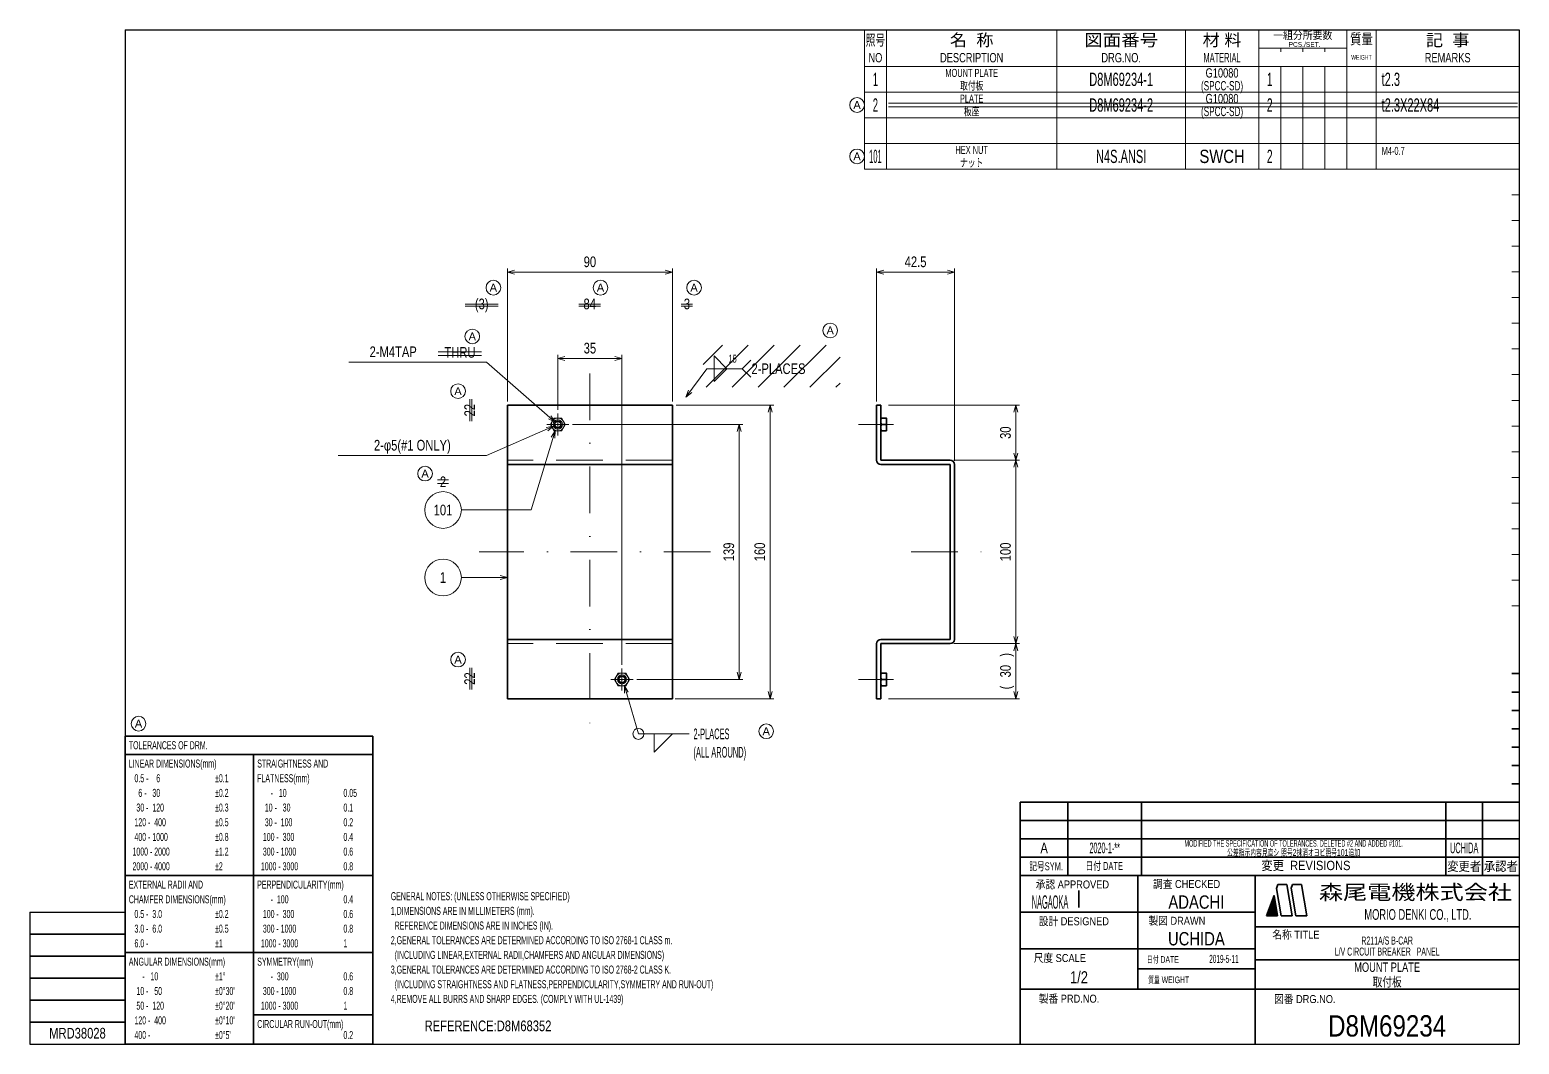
# Model space of a CAD drawing. Header units: millimetres. Extents: x 7 to 913, y 10 to 287.
# Drawn here: x 507 to 913, y 10.2 to 286.8 of the extents above; entities that cross this region are included whole.
import ezdxf
from ezdxf.enums import TextEntityAlignment as Align

# ---------------------------------------------------------------- set-up
doc = ezdxf.new("R2010")
doc.units = ezdxf.units.MM
doc.linetypes.add('DASHDOT', pattern=[25.3, 12.7, -6.3, 0, -6.3])
doc.linetypes.add('DASHED', pattern=[19, 12.7, -6.3])
for name, color, linetype in [('GR1_05', 7, 'Continuous'), ('GR1_06', 7, 'Continuous'), ('GR1_09', 7, 'Continuous'), ('GR1_15', 7, 'Continuous'), ('GR1_16', 7, 'Continuous'), ('図面枠D8M', 7, 'Continuous'), ('表題、部品表_01', 7, 'Continuous'), ('表題、部品表_02', 7, 'Continuous'), ('表題、部品表_03', 7, 'Continuous'), ('表題、部品表_Layer1', 7, 'Continuous')]:
    doc.layers.add(name, color=color, linetype=linetype)
doc.styles.add('HG丸ｺﾞｼｯｸM-PRO', font='')
doc.styles.get('HG丸ｺﾞｼｯｸM-PRO').set_extended_font_data('HG丸ｺﾞｼｯｸM-PRO')

# ---------------------------------------------------------------- blocks, each defined once
blk = doc.blocks.new('BLKF048')
at = {"layer": '図面枠D8M', "color": 4, "linetype": 'Continuous', "lineweight": 13}
for p, q in [((844.778471, 46.998727), (846.524087, 48.744343)), ((844.8594, 47.221078), (846.502888, 48.864566)), ((844.940329, 47.443428), (846.48169, 48.984789)), ((845.021258, 47.665778), (846.460491, 49.105012)), ((845.102186, 47.888128), (846.439293, 49.225235)), ((845.183115, 48.110479), (846.418094, 49.345457)), ((845.264044, 48.332829), (846.396896, 49.46568)), ((845.344973, 48.555179), (846.375697, 49.585903)), ((845.425902, 48.777529), (846.354499, 49.706126)), ((845.506831, 48.999879), (846.3333, 49.826349)), ((845.58776, 49.22223), (846.312102, 49.946572)), ((845.668689, 49.44458), (846.290903, 50.066794)), ((845.749617, 49.66693), (846.269705, 50.187017)), ((845.830546, 49.88928), (846.248506, 50.30724)), ((845.911475, 50.111631), (846.227307, 50.427463)), ((845.992404, 50.333981), (846.206109, 50.547686)), ((846.073333, 50.556331), (846.18491, 50.667909)), ((846.154262, 50.778681), (846.163712, 50.788131)), ((844.157871, 45.246757), (846.693675, 47.782561)), ((844.211969, 45.442276), (846.672477, 47.902784)), ((844.292898, 45.664626), (846.651278, 48.023006)), ((844.299292, 45.246757), (846.714874, 47.662338)), ((844.373827, 45.886976), (846.63008, 48.143229)), ((844.440714, 45.246757), (846.736072, 47.542115)), ((844.454756, 46.109327), (846.608881, 48.263452)), ((844.535684, 46.331677), (846.587682, 48.383675)), ((844.582135, 45.246757), (846.757271, 47.421892)), ((844.616613, 46.554027), (846.566484, 48.503898)), ((844.697542, 46.776377), (846.545285, 48.624121)), ((844.723556, 45.246757), (846.778469, 47.301669)), ((844.864978, 45.246757), (846.799668, 47.181447)), ((845.006399, 45.246757), (846.820866, 47.061224)), ((845.147821, 45.246757), (846.842065, 46.941001)), ((845.289242, 45.246757), (846.863263, 46.820778)), ((845.430663, 45.246757), (846.884462, 46.700555)), ((845.572085, 45.246757), (846.90566, 46.580332)), ((845.713506, 45.246757), (846.926859, 46.46011)), ((845.854927, 45.246757), (846.948057, 46.339887)), ((845.996349, 45.246757), (846.969256, 46.219664)), ((846.13777, 45.246757), (846.990455, 46.099441)), ((846.279191, 45.246757), (847.011653, 45.979218)), ((846.420613, 45.246757), (847.032852, 45.858995)), ((846.562034, 45.246757), (847.05405, 45.738773)), ((846.703455, 45.246757), (847.075249, 45.61855)), ((846.844877, 45.246757), (847.096447, 45.498327)), ((846.986298, 45.246757), (847.117646, 45.378104)), ((847.12772, 45.246757), (847.138844, 45.257881))]:
    blk.add_line(p, q, dxfattribs=at)
blk = doc.blocks.new('BLKF047')
at = {"layer": '図面枠D8M', "color": 2, "linetype": 'Continuous', "lineweight": 25}
for p, q in [((533, 286.75), (913, 286.75)), ((533, 286.75), (533, 10.25)), ((913, 286.75), (913, 10.25)), ((507, 46.25), (507, 10.25)), ((507, 46.25), (533, 46.25)), ((507, 10.25), (913, 10.25))]:
    blk.add_line(p, q, dxfattribs=at)
at = {"layer": '図面枠D8M', "color": 4, "linetype": 'Continuous', "lineweight": 13}
for p, q in [((913, 269.75), (911, 269.75)), ((913, 262.75), (911, 262.75)), ((913, 255.75), (911, 255.75)), ((913, 248.75), (911, 248.75)), ((913, 241.75), (911, 241.75)), ((913, 234.75), (911, 234.75)), ((913, 227.75), (911, 227.75)), ((913, 220.75), (911, 220.75)), ((913, 213.75), (911, 213.75)), ((913, 206.75), (911, 206.75)), ((913, 199.75), (911, 199.75)), ((913, 192.75), (911, 192.75)), ((913, 185.75), (911, 185.75)), ((913, 178.75), (911, 178.75)), ((913, 171.75), (911, 171.75)), ((913, 164.75), (911, 164.75)), ((913, 157.75), (911, 157.75)), ((913, 150.75), (911, 150.75)), ((913, 143.75), (911, 143.75)), ((913, 136.75), (911, 136.75)), ((911, 129.75), (913, 129.75))]:
    blk.add_line(p, q, dxfattribs=at)
at = {"layer": '図面枠D8M', "color": 3, "linetype": 'Continuous', "lineweight": 35}
for p, q in [((913, 111.25), (911, 111.25)), ((913, 106.25), (911, 106.25)), ((913, 101.25), (911, 101.25)), ((913, 96.25), (911, 96.25)), ((913, 91.25), (911, 91.25)), ((913, 86.25), (911, 86.25)), ((913, 81.25), (911, 81.25)), ((777, 76.25), (913, 76.25)), ((777, 76.25), (777, 10.25)), ((790, 76.25), (790, 56.25)), ((810, 76.25), (810, 56.25)), ((893, 76.25), (893, 56.25)), ((903, 76.25), (903, 56.25)), ((777, 71.25), (913, 71.25)), ((777, 66.25), (913, 66.25)), ((777, 61.25), (913, 61.25)), ((777, 56.25), (913, 56.25)), ((809, 56.25), (809, 25.25)), ((841, 56.25), (841, 10.25)), ((846.84, 52.65), (847.23, 53.75)), ((847.23, 53.75), (849.64, 53.75)), ((851.14, 45.25), (849.64, 53.75)), ((851.18, 53.75), (850.82, 52.76)), ((851.18, 53.75), (853.64, 53.75)), ((855.14, 45.25), (853.64, 53.75)), ((793, 52.17), (793, 47.48)), ((844.14, 45.25), (846.16, 50.8)), ((847.14, 45.25), (846.16, 50.8)), ((848.14, 45.25), (846.84, 52.65)), ((852.14, 45.25), (850.82, 52.76)), ((777, 46.25), (841, 46.25)), ((844.14, 45.25), (847.14, 45.25)), ((848.14, 45.25), (851.14, 45.25)), ((852.14, 45.25), (855.14, 45.25)), ((841, 42.25), (913, 42.25)), ((507, 40.25), (533, 40.25)), ((507, 34.25), (533, 34.25)), ((777, 36.25), (841, 36.25)), ((841, 33.25), (913, 33.25)), ((809, 30.75), (841, 30.75)), ((507, 28.25), (533, 28.25)), ((777, 25.25), (913, 25.25)), ((507, 22.25), (533, 22.25)), ((533, 16.25), (507, 16.25))]:
    blk.add_line(p, q, dxfattribs=at)
at = {"layer": '図面枠D8M', "color": 4, "linetype": 'Continuous', "lineweight": 13}
blk.add_blockref('BLKF048', (0, 0), dxfattribs=at)
at = {"layer": '図面枠D8M', "color": 4, "linetype": 'Continuous', "lineweight": 13, "style": 'HG丸ｺﾞｼｯｸM-PRO'}
for s, height, width, p in [('記号SYM.', 2.182, 0.69227, (784.03, 58.74)), ('日付 DATE', 2.182, 0.692507, (799.87, 58.83)), ('変更  REVISIONS', 2.5455, 0.887352, (854.85, 58.97)), ('変更者', 2.545, 0.887717, (898, 58.75)), ('承認者', 2.545, 0.887717, (908, 58.75)), ('承認 APPROVED', 2.1818, 0.863151, (791.21, 53.79)), ('調査 CHECKED', 2.182, 0.863174, (822.34, 53.92)), ('設計 DESIGNED', 2.1818, 0.862613, (791.61, 43.76)), ('製図 DRAWN', 2.182, 0.863099, (819.7, 43.9)), ('名称 TITLE', 2.182, 0.862489, (852.13, 40.11)), ('尺度 SCALE', 2.182, 0.862581, (787.78, 33.74)), ('日付 DATE', 1.818, 0.618255, (815.88, 33.34)), ('質量 WEIGHT', 1.818, 0.618812, (817.46, 27.8)), ('製番 PRD.NO.', 2.182, 0.863299, (790.29, 22.66)), ('図番 DRG.NO.', 2.182, 0.863083, (854.56, 22.56))]:
    blk.add_text(s, height=height, dxfattribs=dict(at, width=width)).set_placement(p, align=Align.MIDDLE_CENTER)
at = {"layer": '図面枠D8M', "color": 2, "linetype": 'Continuous', "lineweight": 25, "style": 'HG丸ｺﾞｼｯｸM-PRO', "width": 1.206081}
blk.add_text('森尾電機株式会社', height=4, dxfattribs=at).set_placement((884.72, 51.68), align=Align.MIDDLE_CENTER)
at = {"layer": '図面枠D8M', "color": 3, "linetype": 'Continuous', "lineweight": 35, "style": 'HG丸ｺﾞｼｯｸM-PRO', "width": 0.652197}
blk.add_text('MORIO DENKI CO., LTD.', height=2.9091, dxfattribs=at).set_placement((885.38, 45.61), align=Align.MIDDLE_CENTER)
blk = doc.blocks.new('BLKF049')
at = {"layer": '図面枠D8M', "color": 3, "linetype": 'Continuous', "lineweight": 35, "style": 'HG丸ｺﾞｼｯｸM-PRO'}
for s, height, width, p in [('A', 2.91, 0.782973, (783.5, 63.75)), ('2020-1-**', 2.909, 0.488281, (800, 63.75)), ('MODIFIED THE SPECIFICATION OF TOLERANCES. DELETED #2 AND ADDED #101.', 1.8182, 0.497779, (851.5, 65)), ('UCHIDA', 2.909, 0.415827, (898, 63.75)), ('NAGAOKA', 3.636, 0.414524, (785.11, 49)), ('ADACHI', 3.636, 0.830909, (825, 49)), ('UCHIDA', 3.636, 0.830691, (825, 39)), ('L/V CIRCUIT BREAKER\u3000PANEL', 2.1818, 0.522183, (877, 35.5)), ('R211A/S B-CAR', 2.1818, 0.521847, (877, 38.5)), ('2019-5-11', 2.182, 0.482367, (832.5, 33.5)), ('MOUNT PLATE', 2.5455, 0.741539, (877, 31.25)), ('1/2', 3.273, 0.80628, (793, 28.5)), ('D8M69234', 5.818, 0.845432, (877, 15.25))]:
    blk.add_text(s, height=height, dxfattribs=dict(at, width=width)).set_placement(p, align=Align.MIDDLE_CENTER)
blk = doc.blocks.new('BLKF050')
at = {"layer": '表題、部品表_02', "color": 4, "linetype": 'Continuous', "lineweight": 13}
for p, q in [((734.5, 276.75), (734.5, 269.75)), ((734.5, 276.75), (913, 276.75)), ((740.5, 276.75), (740.5, 269.75)), ((787, 276.75), (787, 269.75)), ((822, 276.75), (822, 269.75)), ((842, 276.75), (842, 269.75)), ((848, 276.75), (848, 269.75)), ((854, 276.75), (854, 269.75)), ((860, 269.75), (860, 276.75)), ((866, 276.75), (866, 269.75)), ((874, 276.75), (874, 269.75)), ((913, 276.75), (913, 269.75)), ((734.5, 269.75), (913, 269.75))]:
    blk.add_line(p, q, dxfattribs=at)
blk = doc.blocks.new('BLKF052')
at = {"layer": '表題、部品表_02', "color": 4, "linetype": 'Continuous', "lineweight": 13}
for p, q in [((734.5, 269.75), (734.5, 262.75)), ((734.5, 269.75), (913, 269.75)), ((740.5, 269.75), (740.5, 262.75)), ((787, 269.75), (787, 262.75)), ((822, 269.75), (822, 262.75)), ((842, 269.75), (842, 262.75)), ((848, 269.75), (848, 262.75)), ((854, 269.75), (854, 262.75)), ((860, 262.75), (860, 269.75)), ((866, 269.75), (866, 262.75)), ((874, 269.75), (874, 262.75)), ((913, 269.75), (913, 262.75)), ((734.5, 262.75), (913, 262.75))]:
    blk.add_line(p, q, dxfattribs=at)
blk = doc.blocks.new('BLKF055')
at = {"layer": '表題、部品表_01', "color": 4, "linetype": 'Continuous', "lineweight": 13}
for p, q in [((734.5, 286.75), (734.5, 276.75)), ((734.5, 286.75), (913, 286.75)), ((740.5, 286.75), (740.5, 276.75)), ((787, 286.75), (787, 276.75)), ((822, 286.75), (822, 276.75)), ((842, 286.75), (842, 276.75)), ((866, 286.75), (866, 276.75)), ((874, 286.75), (874, 276.75)), ((913, 286.75), (913, 276.75)), ((842, 281.75), (866, 281.75)), ((848, 280.75), (848, 281.75)), ((854, 281.75), (854, 280.75)), ((860, 281.75), (860, 280.75)), ((734.5, 276.75), (913, 276.75))]:
    blk.add_line(p, q, dxfattribs=at)
at = {"layer": '表題、部品表_01', "color": 3, "linetype": 'Continuous', "lineweight": 35, "style": 'HG丸ｺﾞｼｯｸM-PRO'}
for s, height, width, p in [('照号', 2.909, 0.651535, (737.5, 283.95)), ('名  称', 3.273, 1.042426, (763.75, 283.95)), ('図面番号', 3.273, 1.127518, (804.5, 283.95)), ('材 料', 3.273, 1.042439, (832, 283.95)), ('一組分所要数', 2.036, 0.966638, (854, 285.25)), ('質量', 2.909, 0.781842, (870, 284.25)), ('記  事', 3.273, 1.042426, (893.5, 283.95)), ('NO', 2.545, 0.740841, (737.5, 279.15)), ('DESCRIPTION', 2.5455, 0.741365, (763.75, 279.15)), ('DRG.NO.', 2.545, 0.741189, (804.5, 279.15)), ('MATERIAL', 2.545, 0.594756, (832, 279.15)), ('PCS./SET.', 1.309, 0.862935, (854.5, 282.75)), ('REMARKS', 2.545, 0.742803, (893.5, 279.15)), ('WEIGHT', 1.309, 0.635507, (870, 279.25))]:
    blk.add_text(s, height=height, dxfattribs=dict(at, width=width)).set_placement(p, align=Align.MIDDLE_CENTER)
blk = doc.blocks.new('BLKF054')
at = {"layer": '表題、部品表_01', "color": 3, "linetype": 'Continuous', "lineweight": 13}
blk.add_blockref('BLKF055', (0, 0), dxfattribs=at)
blk = doc.blocks.new('BLKF056')
at = {"layer": '図面枠D8M', "color": 3, "linetype": 'Continuous', "lineweight": 35}
for p, q in [((533, 94.25), (600.5, 94.25)), ((533, 94.25), (533, 10.25)), ((600.5, 10.25), (600.5, 94.25)), ((533, 89.25), (600.5, 89.25)), ((568, 10.25), (568, 89.25)), ((533, 56.25), (568, 56.25)), ((568, 56.25), (600.5, 56.25)), ((533, 35.25), (568, 35.25)), ((568, 35.25), (600.5, 35.25)), ((568, 18.25), (600.5, 18.25)), ((533, 10.25), (600.5, 10.25))]:
    blk.add_line(p, q, dxfattribs=at)
at = {"layer": '図面枠D8M', "color": 4, "linetype": 'Continuous', "lineweight": 13, "style": 'HG丸ｺﾞｼｯｸM-PRO'}
for s, height, width, p in [('TOLERANCES OF DRM.', 2.1818, 0.522208, (534, 91.75)), ('LINEAR DIMENSIONS(mm)', 2.1818, 0.521664, (534, 86.75)), ('STRAIGHTNESS AND', 2.1818, 0.521949, (569, 86.75)), (' 0.5 -    6', 2.1818, 0.524049, (535, 82.75)), ('±0.1', 2.182, 0.52198, (557.5, 82.75)), ('FLATNESS(mm)', 2.1818, 0.521994, (569, 82.75)), ('   6 -   30', 2.1818, 0.52397, (535, 78.75)), ('±0.2', 2.182, 0.52198, (557.5, 78.75)), ('     -   10', 2.1818, 0.524651, (570, 78.75)), ('0.05', 2.182, 0.52205, (592.5, 78.75)), ('  30 -  120', 2.1818, 0.522893, (535, 74.75)), ('±0.3', 2.182, 0.52198, (557.5, 74.75)), ('  10 -   30', 2.1818, 0.523391, (570, 74.75)), ('0.1', 2.182, 0.522424, (592.5, 74.75)), (' 120 -  400', 2.1818, 0.52246, (535, 70.75)), ('±0.5', 2.182, 0.52198, (557.5, 70.75)), ('  30 -  100', 2.1818, 0.522893, (570, 70.75)), ('0.2', 2.182, 0.522424, (592.5, 70.75)), (' 400 - 1000', 2.1818, 0.52208, (535, 66.75)), ('±0.8', 2.182, 0.52198, (557.5, 66.75)), (' 100 -  300', 2.1818, 0.52246, (570, 66.75)), ('0.4', 2.182, 0.522424, (592.5, 66.75)), ('1000 - 2000', 2.1818, 0.521744, (535, 62.75)), ('±1.2', 2.182, 0.52198, (557.5, 62.75)), (' 300 - 1000', 2.1818, 0.52208, (570, 62.75)), ('0.6', 2.182, 0.522424, (592.5, 62.75)), ('2000 - 4000', 2.1818, 0.521744, (535, 58.75)), ('±2', 2.182, 0.521216, (557.5, 58.75)), ('1000 - 3000', 2.1818, 0.521744, (570, 58.75)), ('0.8', 2.182, 0.522424, (592.5, 58.75)), ('EXTERNAL RADII AND', 2.1818, 0.522426, (534, 53.75)), ('PERPENDICULARITY(mm)', 2.1818, 0.521822, (569, 53.75)), ('CHAMFER DIMENSIONS(mm)', 2.1818, 0.521615, (534, 49.75)), ('     -  100', 2.1818, 0.52397, (570, 49.75)), ('0.4', 2.182, 0.522424, (592.5, 49.75)), (' 0.5 -  3.0', 2.1818, 0.523514, (535, 45.75)), ('±0.2', 2.182, 0.52198, (557.5, 45.75)), (' 100 -  300', 2.1818, 0.52246, (570, 45.75)), ('0.6', 2.182, 0.522424, (592.5, 45.75)), (' 3.0 -  6.0', 2.1818, 0.523514, (535, 41.75)), ('±0.5', 2.182, 0.52198, (557.5, 41.75)), (' 300 - 1000', 2.1818, 0.52208, (570, 41.75)), ('0.8', 2.182, 0.522424, (592.5, 41.75)), (' 6.0 -', 2.182, 0.523279, (535, 37.75)), ('±1', 2.182, 0.521216, (557.5, 37.75)), ('1000 - 3000', 2.1818, 0.521744, (570, 37.75)), ('1', 2.18, 0.521199, (592.5, 37.75)), ('ANGULAR DIMENSIONS(mm)', 2.1818, 0.521887, (534, 32.75)), ('SYMMETRY(mm)', 2.1818, 0.521222, (569, 32.75)), ('     -   10', 2.1818, 0.524651, (535, 28.75)), ('±1°', 2.182, 0.52122, (557.5, 28.75)), ('     -  300', 2.1818, 0.52397, (570, 28.75)), ('0.6', 2.182, 0.522424, (592.5, 28.75)), ('  10 -   50', 2.1818, 0.523391, (535, 24.75)), ("±0°30'", 2.182, 0.521679, (557.5, 24.75)), (' 300 - 1000', 2.1818, 0.52208, (570, 24.75)), ('0.8', 2.182, 0.522424, (592.5, 24.75)), ('  50 -  120', 2.1818, 0.522893, (535, 20.75)), ("±0°20'", 2.182, 0.521679, (557.5, 20.75)), ('1000 - 3000', 2.1818, 0.521744, (570, 20.75)), ('1', 2.18, 0.521199, (592.5, 20.75)), (' 120 -  400', 2.1818, 0.52246, (535, 16.75)), ("±0°10'", 2.182, 0.521679, (557.5, 16.75)), ('CIRCULAR RUN-OUT(mm)', 2.1818, 0.521639, (569, 15.75)), (' 400 -', 2.182, 0.52234, (535, 12.75)), ("±0°5'", 2.182, 0.521776, (557.5, 12.75)), ('0.2', 2.182, 0.522424, (592.5, 12.75))]:
    blk.add_text(s, height=height, dxfattribs=dict(at, width=width)).set_placement(p, align=Align.MIDDLE_LEFT)
blk = doc.blocks.new('BLKF057')
at = {"layer": '表題、部品表_Layer1', "color": 4, "linetype": 'Continuous', "lineweight": 13}
blk.add_circle((536.64, 97.62), 2, dxfattribs=at)
at = {"layer": '表題、部品表_Layer1', "color": 4, "linetype": 'Continuous', "lineweight": 13, "style": 'HG丸ｺﾞｼｯｸM-PRO', "width": 1.042301}
blk.add_text('A', height=2.18, dxfattribs=at).set_placement((536.64, 97.62), align=Align.MIDDLE_CENTER)
blk = doc.blocks.new('BLKF058')
at = {"layer": 'GR1_06', "color": 3, "linetype": 'Continuous', "lineweight": 35}
for p, q in [((737.82, 184.43), (737.82, 169.43)), ((737.82, 184.43), (738.97, 184.43)), ((738.97, 169.43), (738.97, 184.43)), ((757.92, 169.43), (738.97, 169.43)), ((757.92, 168.28), (738.97, 168.28)), ((757.92, 120.58), (757.92, 168.28)), ((759.07, 120.58), (759.07, 168.28)), ((737.82, 119.43), (737.82, 104.43)), ((757.92, 120.58), (738.97, 120.58)), ((738.97, 104.43), (738.97, 119.43)), ((757.92, 119.43), (738.97, 119.43)), ((737.82, 104.43), (738.97, 104.43))]:
    blk.add_line(p, q, dxfattribs=at)
for centre, start, end in [((738.97, 169.43), 180, 270), ((757.92, 168.28), 0, 90), ((738.97, 119.43), 90, 180), ((757.92, 120.58), 270, 0)]:
    blk.add_arc(centre, 1.15, start, end, dxfattribs=at)
blk = doc.blocks.new('BLKF059')
at = {"layer": 'GR1_06', "color": 3, "linetype": 'Continuous', "lineweight": 35}
for p, q in [((637.18, 184.43), (682.18, 184.43)), ((637.18, 104.43), (637.18, 184.43)), ((682.18, 104.43), (682.18, 184.43)), ((682.18, 168.28), (637.18, 168.28)), ((682.18, 120.58), (637.18, 120.58)), ((637.18, 104.43), (682.18, 104.43))]:
    blk.add_line(p, q, dxfattribs=at)
at = {"layer": 'GR1_06', "color": 4, "linetype": 'DASHED', "lineweight": 13}
for p, q in [((682.18, 169.43), (637.18, 169.43)), ((682.18, 119.43), (637.18, 119.43))]:
    blk.add_line(p, q, dxfattribs=at)
blk = doc.blocks.new('FXTIP_ARROW_S')
at = {"color": 0, "linetype": 'Continuous', "lineweight": -2}
for q in [(-1, 0), (-0.97, 0.26), (-0.97, -0.26)]:
    blk.add_line((0, 0), q, dxfattribs=at)
blk = doc.blocks.new('FXTIP_ARROW_E')
at = {"color": 0, "linetype": 'Continuous', "lineweight": -2}
for q in [(-1, 0), (-0.97, 0.26), (-0.97, -0.26)]:
    blk.add_line((0, 0), q, dxfattribs=at)
blk = doc.blocks.new('BLKF060')
at = {"layer": 'GR1_05', "color": 4, "linetype": 'Continuous', "lineweight": 13}
for p, q in [((697.04, 194.37), (693.54, 197.87)), ((693.54, 190.87), (693.54, 197.87)), ((697.04, 194.37), (693.54, 190.87))]:
    blk.add_line(p, q, dxfattribs=at)
blk = doc.blocks.new('BLKF061')
at = {"layer": 'GR1_05', "color": 4, "linetype": 'Continuous', "lineweight": 13}
blk.add_circle((725.18, 204.79), 2, dxfattribs=at)
at = {"layer": 'GR1_05', "color": 4, "linetype": 'Continuous', "lineweight": 13, "style": 'HG丸ｺﾞｼｯｸM-PRO', "width": 1.042301}
blk.add_text('A', height=2.18, dxfattribs=at).set_placement((725.18, 204.79), align=Align.MIDDLE_CENTER)
blk = doc.blocks.new('BLKF062')
at = {"layer": 'GR1_09', "color": 4, "linetype": 'DASHED', "lineweight": 13}
for p, q in [((649.92, 180.93), (648.91, 179.18)), ((648.91, 179.18), (649.92, 177.43)), ((651.94, 180.93), (649.92, 180.93)), ((652.95, 179.18), (651.94, 180.93)), ((651.94, 177.43), (652.95, 179.18)), ((649.92, 177.43), (651.94, 177.43))]:
    blk.add_line(p, q, dxfattribs=at)
blk.add_circle((650.93, 179.18), 1.75, dxfattribs=at)
at = {"layer": 'GR1_09', "color": 201, "linetype": 'Continuous', "lineweight": 13}
for radius in [1, 0.8]:
    blk.add_circle((650.93, 179.18), radius, dxfattribs=at)
blk = doc.blocks.new('BLKF063')
at = {"layer": 'GR1_05', "color": 4, "linetype": 'Continuous', "lineweight": 13}
blk.add_circle((627.62, 203.16), 2, dxfattribs=at)
at = {"layer": 'GR1_05', "color": 4, "linetype": 'Continuous', "lineweight": 13, "style": 'HG丸ｺﾞｼｯｸM-PRO', "width": 1.042301}
blk.add_text('A', height=2.18, rotation=360, dxfattribs=at).set_placement((627.62, 203.16), align=Align.MIDDLE_CENTER)
blk = doc.blocks.new('BLKF064')
at = {"layer": 'GR1_09', "color": 4, "linetype": 'DASHED', "lineweight": 13}
for p, q in [((667.42, 111.43), (666.41, 109.68)), ((666.41, 109.68), (667.42, 107.93)), ((669.44, 111.43), (667.42, 111.43)), ((670.45, 109.68), (669.44, 111.43)), ((669.44, 107.93), (670.45, 109.68)), ((667.42, 107.93), (669.44, 107.93))]:
    blk.add_line(p, q, dxfattribs=at)
blk.add_circle((668.43, 109.68), 1.75, dxfattribs=at)
at = {"layer": 'GR1_09', "color": 201, "linetype": 'Continuous', "lineweight": 13}
for radius in [1, 0.8]:
    blk.add_circle((668.43, 109.68), radius, dxfattribs=at)
blk = doc.blocks.new('BLKF065')
at = {"layer": 'GR1_05', "color": 4, "linetype": 'Continuous', "lineweight": 13}
blk.add_circle((623.73, 188.25), 2, dxfattribs=at)
at = {"layer": 'GR1_05', "color": 4, "linetype": 'Continuous', "lineweight": 13, "style": 'HG丸ｺﾞｼｯｸM-PRO', "width": 1.042301}
blk.add_text('A', height=2.18, rotation=360, dxfattribs=at).set_placement((623.73, 188.25), align=Align.MIDDLE_CENTER)
blk = doc.blocks.new('BLKF066')
at = {"layer": 'GR1_05', "color": 4, "linetype": 'Continuous', "lineweight": 13}
blk.add_circle((623.73, 115.09), 2, dxfattribs=at)
at = {"layer": 'GR1_05', "color": 4, "linetype": 'Continuous', "lineweight": 13, "style": 'HG丸ｺﾞｼｯｸM-PRO', "width": 1.042301}
blk.add_text('A', height=2.18, rotation=360, dxfattribs=at).set_placement((623.73, 115.09), align=Align.MIDDLE_CENTER)
blk = doc.blocks.new('BLKF067')
at = {"layer": 'GR1_05', "color": 4, "linetype": 'Continuous', "lineweight": 13}
blk.add_circle((633.36, 216.46), 2, dxfattribs=at)
at = {"layer": 'GR1_05', "color": 4, "linetype": 'Continuous', "lineweight": 13, "style": 'HG丸ｺﾞｼｯｸM-PRO', "width": 1.042301}
blk.add_text('A', height=2.18, rotation=360, dxfattribs=at).set_placement((633.36, 216.46), align=Align.MIDDLE_CENTER)
blk = doc.blocks.new('BLKF068')
at = {"layer": 'GR1_05', "color": 4, "linetype": 'Continuous', "lineweight": 13}
blk.add_circle((662.57, 216.46), 2, dxfattribs=at)
at = {"layer": 'GR1_05', "color": 4, "linetype": 'Continuous', "lineweight": 13, "style": 'HG丸ｺﾞｼｯｸM-PRO', "width": 1.042301}
blk.add_text('A', height=2.18, rotation=360, dxfattribs=at).set_placement((662.57, 216.46), align=Align.MIDDLE_CENTER)
blk = doc.blocks.new('BLKF069')
at = {"layer": 'GR1_05', "color": 4, "linetype": 'Continuous', "lineweight": 13}
blk.add_circle((688.07, 216.46), 2, dxfattribs=at)
at = {"layer": 'GR1_05', "color": 4, "linetype": 'Continuous', "lineweight": 13, "style": 'HG丸ｺﾞｼｯｸM-PRO', "width": 1.042301}
blk.add_text('A', height=2.18, rotation=360, dxfattribs=at).set_placement((688.07, 216.46), align=Align.MIDDLE_CENTER)
blk = doc.blocks.new('BLKF070')
at = {"layer": 'GR1_09', "color": 3, "linetype": 'Continuous', "lineweight": 35}
for p, q in [((738.97, 177.43), (738.97, 180.93)), ((738.97, 180.93), (740.57, 180.93)), ((740.41, 179.18), (738.97, 179.18)), ((740.57, 180.93), (740.57, 177.43)), ((740.57, 177.43), (738.97, 177.43))]:
    blk.add_line(p, q, dxfattribs=at)
for centre, start, end in [((741.5, 180.06), 159.7438, 200.2562), ((741.5, 178.31), 159.7438, 200.2562), ((738.04, 180.06), 339.7438, 20.2562), ((738.04, 178.31), 339.7438, 20.2562)]:
    blk.add_arc(centre, 2.53, start, end, dxfattribs=at)
blk = doc.blocks.new('BLKF071')
at = {"layer": 'GR1_09', "color": 3, "linetype": 'Continuous', "lineweight": 35}
for p, q in [((738.97, 107.93), (738.97, 111.43)), ((738.97, 111.43), (740.57, 111.43)), ((740.41, 109.68), (738.97, 109.68)), ((740.57, 111.43), (740.57, 107.93)), ((740.57, 107.93), (738.97, 107.93))]:
    blk.add_line(p, q, dxfattribs=at)
for centre, start, end in [((741.5, 110.56), 159.7438, 200.2562), ((741.5, 108.81), 159.7438, 200.2562), ((738.04, 110.56), 339.7438, 20.2562), ((738.04, 108.81), 339.7438, 20.2562)]:
    blk.add_arc(centre, 2.53, start, end, dxfattribs=at)
blk = doc.blocks.new('BLKF072')
at = {"layer": '表題、部品表_02', "color": 4, "linetype": 'Continuous', "lineweight": 13}
for p, q in [((734.5, 255.75), (734.5, 248.75)), ((734.5, 255.75), (913, 255.75)), ((740.5, 255.75), (740.5, 248.75)), ((787, 255.75), (787, 248.75)), ((822, 255.75), (822, 248.75)), ((842, 255.75), (842, 248.75)), ((848, 255.75), (848, 248.75)), ((854, 255.75), (854, 248.75)), ((860, 248.75), (860, 255.75)), ((866, 255.75), (866, 248.75)), ((874, 255.75), (874, 248.75)), ((913, 255.75), (913, 248.75)), ((734.5, 248.75), (913, 248.75))]:
    blk.add_line(p, q, dxfattribs=at)
blk = doc.blocks.new('BLKF074')
at = {"layer": '表題、部品表_02', "color": 4, "linetype": 'Continuous', "lineweight": 13}
for p, q in [((734.5, 262.75), (734.5, 255.75)), ((734.5, 262.75), (913, 262.75)), ((740.5, 262.75), (740.5, 255.75)), ((787, 262.75), (787, 255.75)), ((822, 262.75), (822, 255.75)), ((842, 262.75), (842, 255.75)), ((848, 262.75), (848, 255.75)), ((854, 262.75), (854, 255.75)), ((860, 255.75), (860, 262.75)), ((866, 262.75), (866, 255.75)), ((874, 262.75), (874, 255.75)), ((913, 262.75), (913, 255.75)), ((734.5, 255.75), (913, 255.75))]:
    blk.add_line(p, q, dxfattribs=at)
blk = doc.blocks.new('BLKF075')
at = {"layer": '表題、部品表_Layer1', "color": 4, "linetype": 'Continuous', "lineweight": 13}
blk.add_circle((732.5, 252.25), 2, dxfattribs=at)
at = {"layer": '表題、部品表_Layer1', "color": 4, "linetype": 'Continuous', "lineweight": 13, "style": 'HG丸ｺﾞｼｯｸM-PRO', "width": 1.042301}
blk.add_text('A', height=2.18, dxfattribs=at).set_placement((732.5, 252.25), align=Align.MIDDLE_CENTER)
blk = doc.blocks.new('BLKF076')
at = {"layer": '表題、部品表_Layer1', "color": 4, "linetype": 'Continuous', "lineweight": 13}
blk.add_circle((732.5, 266.25), 2, dxfattribs=at)
at = {"layer": '表題、部品表_Layer1', "color": 4, "linetype": 'Continuous', "lineweight": 13, "style": 'HG丸ｺﾞｼｯｸM-PRO', "width": 1.042301}
blk.add_text('A', height=2.18, dxfattribs=at).set_placement((732.5, 266.25), align=Align.MIDDLE_CENTER)
blk = doc.blocks.new('BLKF077')
at = {"layer": 'GR1_05', "color": 4, "linetype": 'Continuous', "lineweight": 13}
blk.add_circle((614.75, 165.77), 2, dxfattribs=at)
at = {"layer": 'GR1_05', "color": 4, "linetype": 'Continuous', "lineweight": 13, "style": 'HG丸ｺﾞｼｯｸM-PRO', "width": 1.042301}
blk.add_text('A', height=2.18, rotation=360, dxfattribs=at).set_placement((614.75, 165.77), align=Align.MIDDLE_CENTER)
blk = doc.blocks.new('BLKF078')
at = {"layer": 'GR1_05', "color": 4, "linetype": 'Continuous', "lineweight": 13}
blk.add_circle((707.74, 95.55), 2, dxfattribs=at)
at = {"layer": 'GR1_05', "color": 4, "linetype": 'Continuous', "lineweight": 13, "style": 'HG丸ｺﾞｼｯｸM-PRO', "width": 1.042301}
blk.add_text('A', height=2.18, dxfattribs=at).set_placement((707.74, 95.55), align=Align.MIDDLE_CENTER)

msp = doc.modelspace()

# ---------------------------------------------------------------- hatches: boundary and pattern name
at = {"layer": 'GR1_05', "linetype": 'Continuous', "lineweight": 13}
h = msp.add_hatch(dxfattribs=at)
h.set_pattern_fill('_USER', color=4, scale=5, angle=45, style=0, pattern_type=0)
h.set_pattern_definition([(45, (0, 0), (-3.535534, 3.535534), [])])
h.paths.add_polyline_path([(727.86, 200.81), (690.53, 200.81), (690.53, 189.33), (727.86, 189.33)], flags=0)

# ---------------------------------------------------------------- linework, layer by layer
at = {"layer": 'GR1_05', "color": 4, "linetype": 'Continuous', "lineweight": 13}
for p, q in [((625.69, 211.95), (634.67, 211.95)), ((625.69, 211.45), (634.67, 211.45)), ((656.67, 211.95), (662.59, 211.95)), ((656.67, 211.45), (662.59, 211.45)), ((684.6, 211.95), (687.63, 211.95)), ((684.6, 211.45), (687.63, 211.45)), ((618.32, 199), (630.16, 199)), ((618.32, 198), (630.16, 198)), ((703.52, 196.66), (701.23, 194.37)), ((685.86, 186.64), (691.56, 194.37)), ((691.56, 194.37), (701.23, 194.37)), ((703.52, 192.08), (701.23, 194.37)), ((626.97, 180.11), (626.97, 186.03)), ((627.47, 180.11), (627.47, 186.03)), ((618.16, 164.04), (621.12, 164.04)), ((618.16, 163.04), (621.12, 163.04)), ((626.97, 106.95), (626.97, 112.87)), ((627.47, 106.95), (627.47, 112.87))]:
    msp.add_line(p, q, dxfattribs=at)
at = {"layer": 'GR1_06', "color": 4, "linetype": 'DASHDOT', "lineweight": 13}
for p, q in [((659.68, 193.08), (659.68, 96.79)), ((653.93, 179.18), (647.93, 179.18)), ((650.93, 176.18), (650.93, 182.18)), ((732.94, 179.18), (742.47, 179.18)), ((692.51, 144.43), (629.53, 144.43)), ((747.27, 144.43), (766.76, 144.43)), ((671.43, 109.68), (665.43, 109.68)), ((668.43, 106.68), (668.43, 112.68)), ((732.94, 109.68), (742.47, 109.68))]:
    msp.add_line(p, q, dxfattribs=at)
at = {"layer": 'GR1_06', "color": 4, "linetype": 'Continuous', "lineweight": 13}
for p, q in [((669.09, 107.93), (672.91, 94.84)), ((672.91, 94.84), (686.75, 94.84)), ((677.22, 94.84), (677.22, 89.84)), ((677.22, 89.84), (682.22, 94.84))]:
    msp.add_line(p, q, dxfattribs=at)
at = {"layer": 'GR1_06', "color": 201, "linetype": 'Continuous', "lineweight": 13}
for centre in [(650.93, 179.18), (668.43, 109.68)]:
    msp.add_circle(centre, 1.25, dxfattribs=at)
at = {"layer": 'GR1_06', "color": 4, "linetype": 'Continuous', "lineweight": 13}
msp.add_circle((672.91, 94.84), 1.5, dxfattribs=at)
at = {"layer": 'GR1_15', "color": 4, "linetype": 'Continuous', "lineweight": 13}
for p, q in [((650.22, 177.43), (643.68, 155.86)), ((643.68, 155.86), (624.64, 155.86)), ((637.18, 137.45), (624.64, 137.45))]:
    msp.add_line(p, q, dxfattribs=at)
for centre in [(619.64, 155.86), (619.64, 137.45)]:
    msp.add_circle(centre, 5, dxfattribs=at)
at = {"layer": 'GR1_16', "color": 4, "linetype": 'Continuous', "lineweight": 13}
for p, q in [((637.18, 185.43), (637.18, 221.68)), ((637.18, 220.68), (682.18, 220.68)), ((682.18, 185.43), (682.18, 221.68)), ((737.82, 185.43), (737.82, 221.68)), ((737.82, 220.68), (759.07, 220.68)), ((759.07, 169.28), (759.07, 221.68)), ((631.53, 196.15), (594.01, 196.15)), ((650.18, 179.84), (631.53, 196.15)), ((650.93, 183.18), (650.93, 198.15)), ((650.93, 197.15), (668.43, 197.15)), ((668.43, 113.68), (668.43, 198.15)), ((683.18, 184.43), (709.8, 184.43)), ((708.8, 104.43), (708.8, 184.43)), ((741.12, 184.43), (776.78, 184.43)), ((775.78, 169.43), (775.78, 184.43)), ((649.78, 178.69), (631.53, 170.69)), ((654.93, 179.18), (701.36, 179.18)), ((700.36, 109.68), (700.36, 179.18)), ((631.53, 170.69), (591.05, 170.69)), ((758.92, 169.43), (776.78, 169.43)), ((775.78, 119.43), (775.78, 169.43)), ((758.92, 119.43), (776.78, 119.43)), ((775.78, 104.43), (775.78, 119.43)), ((672.43, 109.68), (701.36, 109.68)), ((682.93, 104.43), (709.8, 104.43)), ((741.12, 104.43), (776.78, 104.43))]:
    msp.add_line(p, q, dxfattribs=at)
at = {"layer": '表題、部品表_Layer1', "color": 4, "linetype": 'Continuous', "lineweight": 13}
for p, q in [((741.12, 266.75), (912.5, 266.75)), ((741.12, 265.75), (912.5, 265.75))]:
    msp.add_line(p, q, dxfattribs=at)

# ---------------------------------------------------------------- block references
at = {"layer": 'GR1_05', "color": 4, "linetype": 'Continuous', "lineweight": 13}
for name in ['BLKF067', 'BLKF068', 'BLKF069', 'BLKF063', 'BLKF061', 'BLKF060', 'BLKF065', 'BLKF077', 'BLKF066', 'BLKF078']:
    msp.add_blockref(name, (0, 0), dxfattribs=at)
at = {"layer": 'GR1_05', "color": 4, "linetype": 'Continuous', "lineweight": 13, "xscale": 2, "yscale": 2, "rotation": 233.6196307745254}
msp.add_blockref('FXTIP_ARROW_S', (685.86, 186.64), dxfattribs=at)
at = {"layer": 'GR1_06', "color": 3, "linetype": 'Continuous', "lineweight": 35}
for name in ['BLKF059', 'BLKF058']:
    msp.add_blockref(name, (0, 0), dxfattribs=at)
at = {"layer": 'GR1_06', "color": 4, "linetype": 'Continuous', "lineweight": 13, "xscale": 2, "yscale": 2, "rotation": 106.2596279175829}
msp.add_blockref('FXTIP_ARROW_S', (669.09, 107.93), dxfattribs=at)
at = {"layer": 'GR1_09', "color": 4, "linetype": 'DASHED', "lineweight": 13}
for name in ['BLKF062', 'BLKF064']:
    msp.add_blockref(name, (0, 0), dxfattribs=at)
at = {"layer": 'GR1_09', "color": 3, "linetype": 'Continuous', "lineweight": 35}
for name in ['BLKF070', 'BLKF071']:
    msp.add_blockref(name, (0, 0), dxfattribs=at)
at = {"layer": 'GR1_15', "color": 4, "linetype": 'Continuous', "lineweight": 13, "xscale": 2, "yscale": 2, "rotation": 73.13982135982836}
msp.add_blockref('FXTIP_ARROW_S', (650.22, 177.43), dxfattribs=at)
at = {"layer": 'GR1_15', "color": 4, "linetype": 'Continuous', "lineweight": 13, "xscale": 2, "yscale": 2}
msp.add_blockref('FXTIP_ARROW_S', (637.18, 137.45), dxfattribs=at)
at = {"layer": 'GR1_16', "color": 4, "linetype": 'Continuous', "lineweight": 13, "xscale": 2, "yscale": 2}
for name, p, rotation in [('FXTIP_ARROW_S', (637.18, 220.68), 180), ('FXTIP_ARROW_E', (682.18, 220.68), 360), ('FXTIP_ARROW_S', (737.82, 220.68), 180), ('FXTIP_ARROW_E', (759.07, 220.68), 360), ('FXTIP_ARROW_S', (650.93, 197.15), 180), ('FXTIP_ARROW_E', (668.43, 197.15), 360), ('FXTIP_ARROW_E', (708.8, 184.43), 90), ('FXTIP_ARROW_E', (775.78, 184.43), 90), ('FXTIP_ARROW_S', (649.78, 178.69), 23.6615180590979), ('FXTIP_ARROW_S', (650.18, 179.84), 318.8225460661202), ('FXTIP_ARROW_E', (700.36, 179.18), 90), ('FXTIP_ARROW_S', (775.78, 169.43), 270), ('FXTIP_ARROW_E', (775.78, 169.43), 90), ('FXTIP_ARROW_S', (775.78, 119.43), 270), ('FXTIP_ARROW_E', (775.78, 119.43), 90), ('FXTIP_ARROW_S', (700.36, 109.68), 270), ('FXTIP_ARROW_S', (708.8, 104.43), 270), ('FXTIP_ARROW_S', (775.78, 104.43), 270)]:
    msp.add_blockref(name, p, dxfattribs=dict(at, rotation=rotation))
at = {"layer": '図面枠D8M', "color": 4, "linetype": 'Continuous', "lineweight": 35}
msp.add_blockref('BLKF047', (0, 0), dxfattribs=at)
at = {"layer": '図面枠D8M', "color": 4, "linetype": 'Continuous', "lineweight": 13}
msp.add_blockref('BLKF056', (0, 0), dxfattribs=at)
at = {"layer": '図面枠D8M', "color": 3, "linetype": 'Continuous', "lineweight": 35}
msp.add_blockref('BLKF049', (0, 0), dxfattribs=at)
at = {"layer": '表題、部品表_01', "color": 3, "linetype": 'Continuous', "lineweight": 13}
msp.add_blockref('BLKF054', (0, 0), dxfattribs=at)
at = {"layer": '表題、部品表_02', "color": 4, "linetype": 'Continuous', "lineweight": 13}
for name in ['BLKF050', 'BLKF052', 'BLKF074', 'BLKF072']:
    msp.add_blockref(name, (0, 0), dxfattribs=at)
at = {"layer": '表題、部品表_Layer1', "color": 4, "linetype": 'Continuous', "lineweight": 13}
for name in ['BLKF076', 'BLKF075', 'BLKF057']:
    msp.add_blockref(name, (0, 0), dxfattribs=at)

# ---------------------------------------------------------------- texts
at = {"layer": 'GR1_05', "color": 3, "linetype": 'Continuous', "lineweight": 35, "style": 'HG丸ｺﾞｼｯｸM-PRO'}
for s, height, rotation, width, p in [('(3)', 2.909, 0, 0.783226, (630.19, 209.7)), ('84', 2.909, 0, 0.784542, (659.63, 209.7)), ('3', 2.91, 0, 0.784542, (686.13, 209.7)), ('22', 2.909, 90, 0.784542, (629.22, 183.07)), ('22', 2.909, 90, 0.784542, (629.22, 109.91))]:
    msp.add_text(s, height=height, rotation=rotation, dxfattribs=dict(at, width=width)).set_placement(p, align=Align.BOTTOM_CENTER)
for s, height, width, p in [('THRU', 2.909, 0.782377, (624.27, 196.5)), ('15', 2.182, 0.691275, (698.58, 195.37))]:
    msp.add_text(s, height=height, dxfattribs=dict(at, width=width)).set_placement(p, align=Align.BOTTOM_CENTER)
at = {"layer": 'GR1_05', "color": 3, "linetype": 'Continuous', "lineweight": 35, "style": 'HG丸ｺﾞｼｯｸM-PRO', "width": 0.78274}
msp.add_text('2-PLACES', height=2.909, dxfattribs=at).set_placement((703.73, 194.37), align=Align.MIDDLE_LEFT)
at = {"layer": 'GR1_05', "color": 3, "linetype": 'Continuous', "lineweight": 35, "style": 'HG丸ｺﾞｼｯｸM-PRO', "width": 0.784542}
msp.add_text('2', height=2.91, rotation=0, dxfattribs=at).set_placement((619.64, 163.54), align=Align.MIDDLE_CENTER)
at = {"layer": 'GR1_06', "color": 3, "linetype": 'Continuous', "lineweight": 35, "style": 'HG丸ｺﾞｼｯｸM-PRO'}
for s, height, width, p in [('2-PLACES', 2.909, 0.522311, (687.91, 94.84)), ('(ALL AROUND)', 2.9091, 0.52248, (687.91, 89.84))]:
    msp.add_text(s, height=height, dxfattribs=dict(at, width=width)).set_placement(p, align=Align.MIDDLE_LEFT)
at = {"layer": 'GR1_15', "color": 3, "linetype": 'Continuous', "lineweight": 35, "style": 'HG丸ｺﾞｼｯｸM-PRO', "width": 0.784542}
for s, height, p in [('101', 2.909, (619.64, 155.86)), ('1', 2.91, (619.64, 137.45))]:
    msp.add_text(s, height=height, rotation=0, dxfattribs=at).set_placement(p, align=Align.MIDDLE_CENTER)
at = {"layer": 'GR1_16', "color": 3, "linetype": 'Continuous', "lineweight": 35, "style": 'HG丸ｺﾞｼｯｸM-PRO'}
for s, height, rotation, width, p in [('90', 2.909, 0, 0.784542, (659.68, 221.18)), ('42.5', 2.909, 0, 0.784749, (748.45, 221.18)), ('35', 2.909, 0, 0.784542, (659.68, 197.65)), ('30', 2.909, 90, 0.784542, (775.28, 176.93)), ('139', 2.909, 90, 0.784542, (699.86, 144.43)), ('160', 2.909, 90, 0.784542, (708.3, 144.43)), ('100', 2.909, 90, 0.784542, (775.28, 144.43)), (')', 2.91, 90, 0.781868, (775.28, 116.37)), ('30', 2.909, 90, 0.784542, (775.28, 111.93)), ('(', 2.91, 90, 0.781868, (775.28, 107.49))]:
    msp.add_text(s, height=height, rotation=rotation, dxfattribs=dict(at, width=width)).set_placement(p, align=Align.BOTTOM_CENTER)
for s, height, width, p in [('2-M4TAP', 2.909, 0.783317, (606.06, 196.65)), ('2-φ5(#1 ONLY)', 2.9091, 0.782786, (611.29, 171.19))]:
    msp.add_text(s, height=height, dxfattribs=dict(at, width=width)).set_placement(p, align=Align.BOTTOM_CENTER)
at = {"layer": '図面枠D8M', "color": 3, "linetype": 'Continuous', "lineweight": 35, "style": 'HG丸ｺﾞｼｯｸM-PRO'}
for s, height, width, p in [('公差指示内容見直シ 照号2抹消オヨビ照号101追加', 1.8182, 0.619002, (851.5, 62.5)), ('取付板', 2.545, 0.741121, (877, 27.25)), ('REFERENCE:D8M68352', 2.9091, 0.783725, (631.91, 15.25)), ('MRD38028', 2.909, 0.783793, (520, 13.25))]:
    msp.add_text(s, height=height, dxfattribs=dict(at, width=width)).set_placement(p, align=Align.MIDDLE_CENTER)
for s, width, p in [('GENERAL NOTES: (UNLESS OTHERWISE SPECIFIED)', 0.52211, (605.41, 51.69)), ('1,DIMENSIONS ARE IN MILLIMETERS (mm).', 0.522052, (605.41, 47.69)), ('  REFERENCE DIMENSIONS ARE IN INCHES (IN).', 0.522009, (605.41, 43.69)), ('2,GENERAL TOLERANCES ARE DETERMINED ACCORDING TO ISO 2768-1 CLASS m.', 0.522186, (605.41, 39.69)), ('  (INCLUDING LINEAR,EXTERNAL RADII,CHAMFERS AND ANGULAR DIMENSIONS)', 0.522355, (605.41, 35.69)), ('3,GENERAL TOLERANCES ARE DETERMINED ACCORDING TO ISO 2768-2 CLASS K.', 0.52223, (605.41, 31.69)), ('  (INCLUDING STRAIGHTNESS AND FLATNESS,PERPENDICULARITY,SYMMETRY AND RUN-OUT)', 0.522087, (605.41, 27.69)), ('4,REMOVE ALL BURRS AND SHARP EDGES. (COMPLY WITH UL-1439)', 0.52235, (605.41, 23.69))]:
    msp.add_text(s, height=2.1818, dxfattribs=dict(at, width=width)).set_placement(p, align=Align.TOP_LEFT)
at = {"layer": '表題、部品表_03', "color": 3, "linetype": 'Continuous', "lineweight": 35, "style": 'HG丸ｺﾞｼｯｸM-PRO'}
for s, height, width, p in [('MOUNT PLATE', 2.1818, 0.692407, (763.75, 275)), ('G10080', 2.545, 0.740408, (832, 275)), ('1', 3.64, 0.521199, (737.5, 273.25)), ('取付板', 2.182, 0.692256, (763.75, 271.5)), ('D8M69234-1', 3.636, 0.619404, (804.5, 273.25)), ('(SPCC-SD)', 2.545, 0.652377, (832, 271.5)), ('1', 3.64, 0.576062, (845, 273.25)), ('2', 3.64, 0.521199, (737.5, 266.25)), ('101', 3.636, 0.389528, (737.5, 252.25)), ('HEX NUT', 2.182, 0.692138, (763.75, 254)), ('N4S.ANSI', 3.636, 0.619088, (804.5, 252.25)), ('SWCH', 3.636, 0.830518, (832, 252.25)), ('2', 3.64, 0.576062, (845, 252.25)), ('ナット', 2.182, 0.692256, (763.75, 250.5))]:
    msp.add_text(s, height=height, dxfattribs=dict(at, width=width)).set_placement(p, align=Align.MIDDLE_CENTER)
for s, height, width, p in [('t2.3', 3.636, 0.618087, (875.5, 273.25)), ('M4-0.7', 2.182, 0.691716, (875.5, 253.75))]:
    msp.add_text(s, height=height, dxfattribs=dict(at, width=width)).set_placement(p, align=Align.MIDDLE_LEFT)
at = {"layer": '表題、部品表_Layer1', "color": 3, "linetype": 'Continuous', "lineweight": 35, "style": 'HG丸ｺﾞｼｯｸM-PRO'}
for s, height, width, p in [('PLATE', 2.182, 0.692752, (763.75, 268)), ('D8M69234-2', 3.636, 0.619404, (804.5, 266.25)), ('G10080', 2.545, 0.740408, (832, 268)), ('2', 3.64, 0.576062, (845, 266.25)), ('板座', 2.182, 0.692256, (763.75, 264.5)), ('(SPCC-SD)', 2.545, 0.652377, (832, 264.5))]:
    msp.add_text(s, height=height, dxfattribs=dict(at, width=width)).set_placement(p, align=Align.MIDDLE_CENTER)
at = {"layer": '表題、部品表_Layer1', "color": 3, "linetype": 'Continuous', "lineweight": 35, "style": 'HG丸ｺﾞｼｯｸM-PRO', "width": 0.61883}
msp.add_text('t2.3X22X84', height=3.636, dxfattribs=at).set_placement((875.5, 266.25), align=Align.MIDDLE_LEFT)

doc.saveas('drawing.dxf')
